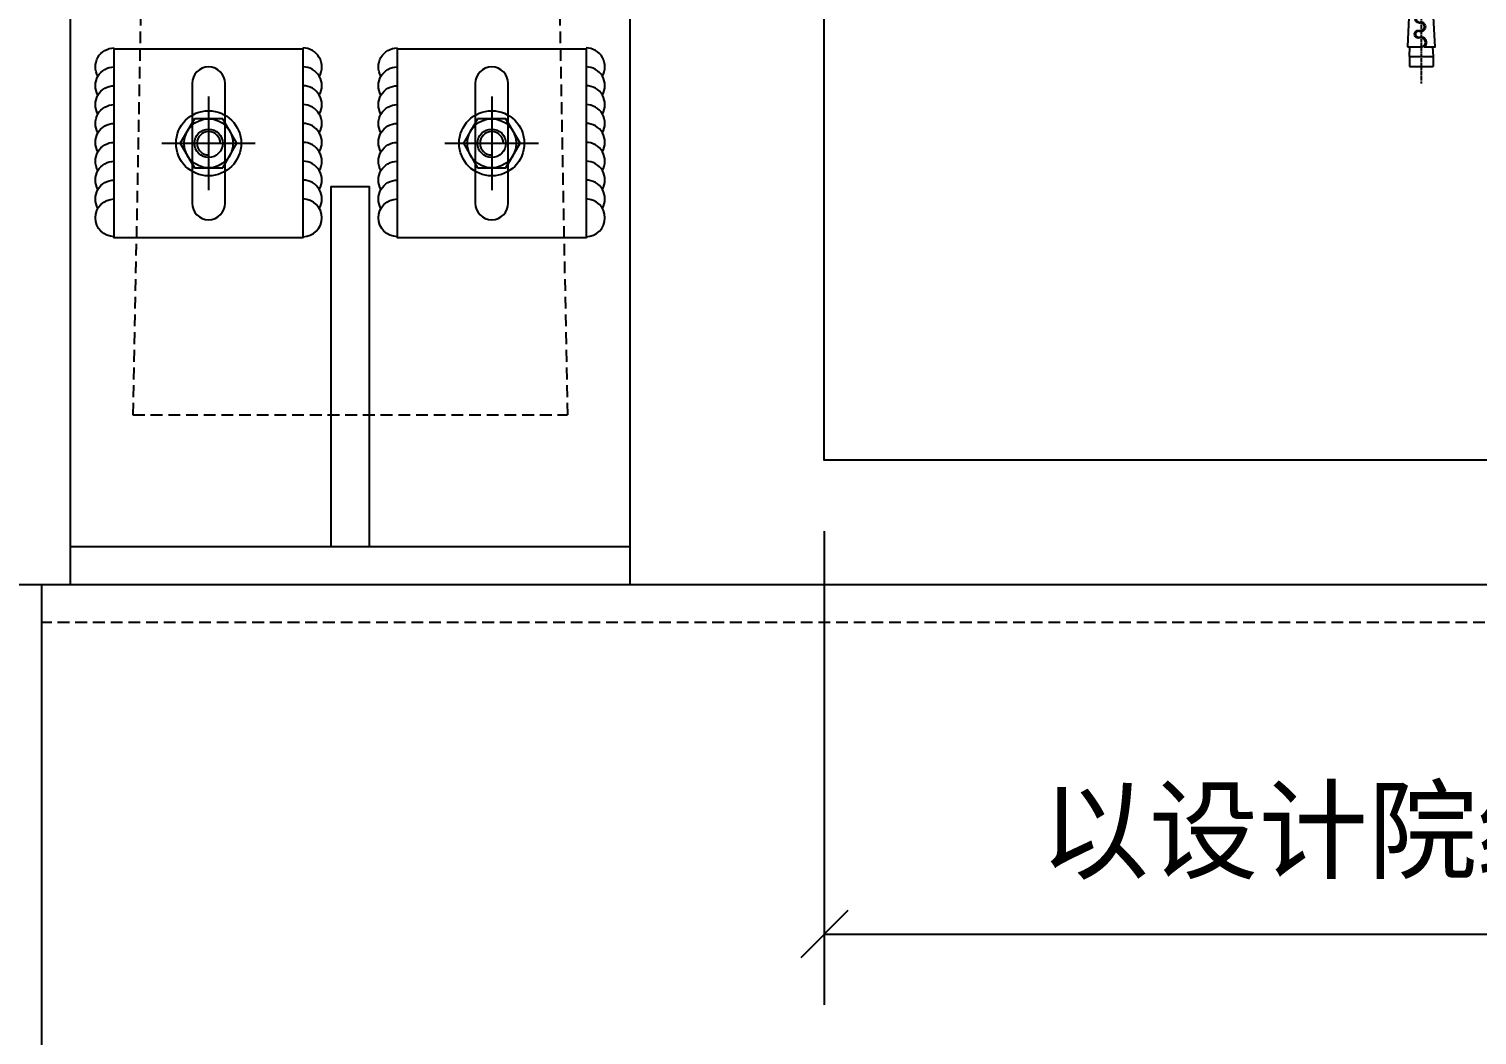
# Model space of a CAD drawing. Header units: millimetres. Extents: x 0 to 119933, y -45162 to 41221.
# Drawn here: x 6479.5 to 6786.4, y 2379.2 to 2592.4 of the extents above; entities that cross this region are included whole.
import ezdxf

# ---------------------------------------------------------------- set-up
doc = ezdxf.new("R2010")
doc.units = ezdxf.units.MM
for name, pattern in [('ACAD_ISO04W100', [30, 24, -3, 0, -3]), ('CENTER', [2, 1.25, -0.25, 0.25, -0.25]), ('CENTER2', [28.575000000000003, 19.05, -3.175, 3.175, -3.175]), ('HIDDEN', [0.375, 0.25, -0.125])]:
    doc.linetypes.add(name, pattern=pattern)
doc.layers.get('DEFPOINTS').update_dxf_attribs({"color": 166})
for name, color, linetype in [('F-Alum', 4, 'Continuous'), ('F-SSTEEL', 3, 'Continuous'), ('F_CONC', 7, 'Continuous'), ('F_FIXS', 1, 'Continuous'), ('F_SEAL', 8, 'Continuous'), ('Hatch', 8, 'Continuous'), ('WELDING VW', 8, 'Continuous'), ('ZX', 1, 'CENTER2'), ('螺栓钉类', 241, 'Continuous')]:
    doc.layers.add(name, color=color, linetype=linetype)
doc.styles.add('Arial', font='arial.ttf')
doc.dimstyles.new('10x of Arup4', dxfattribs={"dimscale": 10, "dimtxt": 1.7, "dimasz": 1, "dimexe": 1.5, "dimexo": 1.5, "dimgap": 1, "dimtad": 1, "dimdec": 1, "dimdsep": 46, "dimtxsty": 'Arial', "dimblk": 'OBLIQUE', "dimcen": 0, "dimclrd": 1, "dimclre": 1, "dimclrt": 7, "dimadec": 0, "dimazin": 0, "dimtfac": 1, "dimtdec": 1, "dimtix": 1, "dimtofl": 0, "dimtmove": 2, "dimatfit": 3, "dimfxl": 5, "dimtfill": 1, "dimtolj": 1, "dimtzin": 0, "dimlwd": -1, "dimlwe": -1, "dimarcsym": 0})

# ---------------------------------------------------------------- blocks, each defined once
blk = doc.blocks.new('M10-NUT-S')
at = {"color": 251, "linetype": 'ACAD_ISO04W100', "ltscale": 0.2}
blk.add_line((12.13211133958794, 0), (-2.592111339587063, 0), dxfattribs=at)
blk.add_lwpolyline([(1.333333333332121, -9.249996703581928), (4.770000000000437, -9.249996703581928), (8.206666666666933, -9.249996703581928, 0.5758053646503948), (8.206666666668752, -4.618802153512661, 0.2886751345945903), (8.206666666666933, 4.618802153518118, 0.5758045449515066), (8.206666666666933, 9.250003296418072), (4.770000000000437, 9.250003296418072), (1.333333333332121, 9.250003296418072, 0.5758045449515066), (1.333333333332121, 4.618802153518118, 0.2886751345945903), (1.333333333330302, -4.618802153512661, 0.5758053646503948)], format="xyb", close=True)
for points in [[(0, -6.94059562682196), (0, 6.928203230276267)], [(9.540000000000873, -6.940595626823779), (9.540000000000873, 6.928203230276267)], [(1.333333333332121, 4.618802153518118), (4.770000000000437, 4.618802153516299), (8.206666666665114, 4.618802153516299)], [(1.333333333332121, -4.618802153516299), (4.770000000000437, -4.618802153516299), (8.206666666665114, -4.618802153516299)]]:
    blk.add_lwpolyline(points)
blk = doc.blocks.new('M10-NUT-GROUP')
at = {"color": 251, "linetype": 'ACAD_ISO04W100', "ltscale": 0.2}
blk.add_line((22.46512377979161, 3.29641807184089e-06), (-3.012653451723963, 3.29641807184089e-06), dxfattribs=at)
for p, q in [((1.499999965317329, 0.8660282905184431), (0, 2.826662239385769e-06)), ((1.5, 2.886732545448467e-06), (3.46808519680053e-08, -0.8660225771236583))]:
    blk.add_line(p, q)
blk.add_lwpolyline([(1.500000395866664, -9.884997113267673), (1.499999604131517, 9.885002886732764), (-3.958684828830883e-07, 9.885002826660639), (3.958666638936847e-07, -9.884997173337979)], close=True)
for points in [[(1.499999900948751, -6.928199933856376), (1.499999900948751, 6.928206526694339)], [(12.54222125784054, 4.00000230274054), (13.29222125783872, -3.99999769725946)], [(14.04222125784054, 4.00000230274054), (14.79222125783872, -3.99999769725946)]]:
    blk.add_lwpolyline(points)
blk.add_lwpolyline([(11.03999985249538, 4.000002302373105, 0.2679491924311368), (11.16990366306254, 4.075002302373832), (11.70395266216929, 5.000002302556823), (11.87715774329899, 5.000002302556823), (12.41120674459944, 4.07500230255755, 0.5773502691896575), (12.67101436573557, 4.07500230255755), (13.20506336484232, 5.00000230274054), (13.37826844597203, 5.00000230274054), (13.91231744727247, 4.075002302741268, 0.5773502691896575), (14.17212506840679, 4.075002302741268), (14.70617406452311, 5.00000230274054), (15.70617406452129, 4.00000230274054), (15.70617406452129, -3.99999769725946), (15.1816550126232, -4.524516749157556), (14.92212506840679, -4.074997697258368, 0.5773502691896575), (14.66231744727247, -4.074997697258368), (14.12826844597203, -4.99999769725946), (13.95506336484232, -4.99999769725946), (13.42101436573375, -4.07499769707465, 0.5798370930261684), (13.16231744727247, -4.074997697258368), (12.62826844597203, -4.99999769725946), (12.45506336484232, -4.99999769725946), (11.92101436573557, -4.07499769707465, 0.5798370930261684), (11.66231744727247, -4.074997697258368), (11.12826844597203, -4.99999769725946), (11.03999985249538, -4.99999769725946)], format="xyb")
blk.add_blockref('M10-NUT-S', (1.499999852494511, 0))
blk = doc.blocks.new('M10-MECHANICAL ANCHOR')
at = {"color": 251, "linetype": 'CENTER'}
blk.add_line((-1.818989403545856e-12, 22.29186213639969), (-1.818989403545856e-12, -104.4658831300912), dxfattribs=at)
for p, q in [((-5.000081551701442, 0), (-5.000081551703261, -72.23616398396916)), ((4.99991844829492, 0), (4.99991844829492, -72.23616398396916)), ((-5.000081551703261, -72.23616398396916), (4.99991844829492, -72.23616398396916)), ((-4.200081551705807, -76.40283065063568), (-4.00008155170508, -72.23616398396916)), ((4.000081551701442, -72.23616398396916), (4.20004893101941, -76.40283065063568)), ((-5.00008155170508, -93.0694973173022), (-4.800081551704352, -88.90283065063568)), ((4.799951068976952, -88.90283065063568), (4.99991844829492, -93.0694973173022)), ((-5.00008155170508, -93.0694973173022), (-5.00008155170508, -97.23616398396916)), ((-5.00008155170508, -93.0694973173022), (4.99991844829492, -93.0694973173022)), ((-5.00008155170508, -97.23616398396916), (4.99991844829492, -97.23616398396916)), ((4.99991844829492, -93.0694973173022), (4.99991844829492, -97.23616398396916))]:
    blk.add_line(p, q)
blk.add_lwpolyline([(-12.50000000000182, 0), (-12.50000000000182, 1.25), (12.49999999999818, 1.25), (12.49999999999818, 0)], close=True)
for points in [[(-5.8334148850372, -88.90283065063568), (0.1216106906576897, -88.90283065063568, 1.061049421315471), (-0.7485706946154096, -85.1651578319229, -1.339139392016898), (-0.7485706946154096, -82.00620616804827, 1.339139392016899), (-0.7485706946154096, -78.84383942129398, -0.4845320591886536), (-2.60512006897261, -76.40283065063568), (-5.2084148850372, -76.40283065063568)], [(-2.170898479453172, -76.40283065063568, 0.4949346384465783), (-0.7977965714308084, -78.42515834997994, -1.315172332043059), (-0.8669038380376151, -82.40571634098387, 1.339139392016869), (-0.8669038380376151, -84.76564765898775, -0.8435844655061501), (1.168675567852915, -88.90283065063568), (5.83325178162886, -88.90283065063568), (5.20825178162886, -76.40283065063568)]]:
    blk.add_lwpolyline(points, format="xyb", close=True)
at = {"rotation": 90}
blk.add_blockref('M10-NUT-GROUP', (-1.818989403545856e-12, 1.250004895922302), dxfattribs=at)
blk = doc.blocks.new('ddddddsflkdajfk')
at = {"xscale": 0.5, "yscale": 0.5, "zscale": 0.5, "rotation": 90}
blk.add_blockref('M10-MECHANICAL ANCHOR', (0, -1.70530256582424e-13), dxfattribs=at)
blk = doc.blocks.new('A$C3041749B')
at = {"layer": 'F_SEAL'}
h = blk.add_hatch(dxfattribs=at)
h.set_pattern_fill('ANSI37', color=256, scale=10)
h.set_pattern_definition([(45, (-31185.4090116627, 144.5433672616455), (-0.8838834764831844, 0.8838834764831844), []), (135, (-31185.4090116627, 144.5433672616455), (-0.8838834764831844, -0.8838834764831843), [])])
edge = h.paths.add_edge_path()
edge.add_line((-1.248721564832522, 11.25150207701608), (-1.289856859650172, 11.18569422431756))
edge.add_line((-1.289856859650172, 11.18569422431756), (-1.341556507517453, 11.07950998711931))
edge.add_line((-1.341556507517453, 11.07950998711931), (-1.393356559479798, 10.97337477306337))
edge.add_line((-1.393356559479798, 10.97337477306337), (-1.445357419586799, 10.86733760180141))
edge.add_line((-1.445357419586799, 10.86733760180141), (-1.497659491878949, 10.76144749889954))
edge.add_line((-1.497659491878949, 10.76144749889954), (-1.550363180775093, 10.65575348441098))
edge.add_line((-1.550363180775093, 10.65575348441098), (-1.603568889822782, 10.55030458233887))
edge.add_line((-1.603568889822782, 10.55030458233887), (-1.657377023791923, 10.44514981353086))
edge.add_line((-1.657377023791923, 10.44514981353086), (-1.711887986301008, 10.34033820085051))
edge.add_line((-1.711887986301008, 10.34033820085051), (-1.767202181648827, 10.23591876654473))
edge.add_line((-1.767202181648827, 10.23591876654473), (-1.823420013626674, 10.13194053349935))
edge.add_line((-1.823420013626674, 10.13194053349935), (-1.880641886771627, 10.02845252302814))
edge.add_line((-1.880641886771627, 10.02845252302814), (-1.938968204744015, 9.925503758376635))
edge.add_line((-1.938968204744015, 9.925503758376635), (-1.998499371766229, 9.823143261476162))
edge.add_line((-1.998499371766229, 9.823143261476162), (-2.059335792171623, 9.72142005434398))
edge.add_line((-2.059335792171623, 9.72142005434398), (-2.121577869844259, 9.620383159624453))
edge.add_line((-2.121577869844259, 9.620383159624453), (-2.185326008873744, 9.52008159956631))
edge.add_line((-2.185326008873744, 9.52008159956631), (-2.250682494313878, 9.420571949741316))
edge.add_line((-2.250682494313878, 9.420571949741316), (-2.317783495383992, 9.322046851168125))
edge.add_line((-2.317783495383992, 9.322046851168125), (-2.386794552228821, 9.224816888828173))
edge.add_line((-2.386794552228821, 9.224816888828173), (-2.457882177839565, 9.129196553521524))
edge.add_line((-2.457882177839565, 9.129196553521524), (-2.531212885198329, 9.035500335794495))
edge.add_line((-2.531212885198329, 9.035500335794495), (-2.606953187198087, 8.94404272644124))
edge.add_line((-2.606953187198087, 8.94404272644124), (-2.685269596779108, 8.855138216195883))
edge.add_line((-2.685269596779108, 8.855138216195883), (-2.766328626850736, 8.769101295663404))
edge.add_line((-2.766328626850736, 8.769101295663404), (-2.850296790456923, 8.686246455507899))
edge.add_line((-2.850296790456923, 8.686246455507899), (-2.937340600363314, 8.606888186568085))
edge.add_line((-2.937340600363314, 8.606888186568085), (-3.027610750479653, 8.531319395439823))
edge.add_line((-3.027610750479653, 8.531319395439823), (-3.120949033898796, 8.459411520894719))
edge.add_line((-3.120949033898796, 8.459411520894719), (-3.216916095616398, 8.390652398900329))
edge.add_line((-3.216916095616398, 8.390652398900329), (-3.315062327170381, 8.324515875702673))
edge.add_line((-3.315062327170381, 8.324515875702673), (-3.414938120035004, 8.260475797517756))
edge.add_line((-3.414938120035004, 8.260475797517756), (-3.516093865897346, 8.198006010549761))
edge.add_line((-3.516093865897346, 8.198006010549761), (-3.618079955987923, 8.136580361135202))
edge.add_line((-3.618079955987923, 8.136580361135202), (-3.720446782554063, 8.07567269510173))
edge.add_line((-3.720446782554063, 8.07567269510173), (-3.82274473653888, 8.014756859031422))
edge.add_line((-3.82274473653888, 8.014756859031422), (-3.924524209523952, 7.953306699097539))
edge.add_line((-3.924524209523952, 7.953306699097539), (-4.025335593385535, 7.890796061351466))
edge.add_line((-4.025335593385535, 7.890796061351466), (-4.12472927937597, 7.826698792128354))
edge.add_line((-4.12472927937597, 7.826698792128354), (-4.222255659205985, 7.760488737616924))
edge.add_line((-4.222255659205985, 7.760488737616924), (-4.317465124329829, 7.691639744016811))
edge.add_line((-4.317465124329829, 7.691639744016811), (-4.409908066396383, 7.61962565755266))
edge.add_line((-4.409908066396383, 7.61962565755266), (-4.499165012184676, 7.543964189906546))
edge.add_line((-4.499165012184676, 7.543964189906546), (-4.585095920014282, 7.464579799012427))
edge.add_line((-4.585095920014282, 7.464579799012427), (-4.66771223089745, 7.381617444042149))
edge.add_line((-4.66771223089745, 7.381617444042149), (-4.747026883338549, 7.29522426412359))
edge.add_line((-4.747026883338549, 7.29522426412359), (-4.823052816076597, 7.205547398246381))
edge.add_line((-4.823052816076597, 7.205547398246381), (-4.895802967543204, 7.112733985709383))
edge.add_line((-4.895802967543204, 7.112733985709383), (-4.965290276395535, 7.016931165455389))
edge.add_line((-4.965290276395535, 7.016931165455389), (-5.031527681223452, 6.918286076628192))
edge.add_line((-5.031527681223452, 6.918286076628192), (-5.094528120602263, 6.816945858379768))
edge.add_line((-5.094528120602263, 6.816945858379768), (-5.154304533145478, 6.713057649714301))
edge.add_line((-5.154304533145478, 6.713057649714301), (-5.210869857404759, 6.606768589812873))
edge.add_line((-5.210869857404759, 6.606768589812873), (-5.264237031989978, 6.498225817726507))
edge.add_line((-5.264237031989978, 6.498225817726507), (-5.314418995460073, 6.387576472649926))
edge.add_line((-5.314418995460073, 6.387576472649926), (-5.361428686426734, 6.274967693574581))
edge.add_line((-5.361428686426734, 6.274967693574581), (-5.405279043456176, 6.160546619702473))
edge.add_line((-5.405279043456176, 6.160546619702473), (-5.445983005154631, 6.044460390064614))
edge.add_line((-5.445983005154631, 6.044460390064614), (-5.483553510106503, 5.926856143802979))
edge.add_line((-5.483553510106503, 5.926856143802979), (-5.51800349691257, 5.807881019939487))
edge.add_line((-5.51800349691257, 5.807881019939487), (-5.549345904139045, 5.687682157674317))
edge.add_line((-5.549345904139045, 5.687682157674317), (-5.57759617740885, 5.56640718577637))
edge.add_line((-5.57759617740885, 5.56640718577637), (-5.602873736568654, 5.444224039690653))
edge.add_line((-5.602873736568654, 5.444224039690653), (-5.625436960959632, 5.321327794573335))
edge.add_line((-5.625436960959632, 5.321327794573335), (-5.645553918979203, 5.197915418167213))
edge.add_line((-5.645553918979203, 5.197915418167213), (-5.663492679095725, 5.074183877907672))
edge.add_line((-5.663492679095725, 5.074183877907672), (-5.679521309750271, 4.950330141233735))
edge.add_line((-5.679521309750271, 4.950330141233735), (-5.693907879447579, 4.826551175875011))
edge.add_line((-5.693907879447579, 4.826551175875011), (-5.706920456608714, 4.703043948796221))
edge.add_line((-5.706920456608714, 4.703043948796221), (-5.718827109616541, 4.580005429026642))
edge.add_line((-5.718827109616541, 4.580005429026642), (-5.729895907004902, 4.457632582356382))
edge.add_line((-5.729895907004902, 4.457632582356382), (-5.740394917162121, 4.336122376917956))
edge.add_line((-5.740394917162121, 4.336122376917956), (-5.750592208722082, 4.215671781219044))
edge.add_line((-5.750592208722082, 4.215671781219044), (-5.760755849927591, 4.096477761073402))
edge.add_line((-5.760755849927591, 4.096477761073402), (-5.771153909276109, 3.978737285991883))
edge.add_line((-5.771153909276109, 3.978737285991883), (-5.78205445524145, 3.862647322102021))
edge.add_line((-5.78205445524145, 3.862647322102021), (-5.793725556259233, 3.748404837340331))
edge.add_line((-5.793725556259233, 3.748404837340331), (-5.806435280843289, 3.636206798938929))
edge.add_line((-5.806435280843289, 3.636206798938929), (-5.820451697403769, 3.526250174897541))
edge.add_line((-5.820451697403769, 3.526250174897541), (-5.836042874334453, 3.418731932869377))
edge.add_line((-5.836042874334453, 3.418731932869377), (-5.853476880165545, 3.31384903987464))
edge.add_line((-5.853476880165545, 3.31384903987464), (-5.87302178335085, 3.211798463732066))
edge.add_line((-5.87302178335085, 3.211798463732066), (-5.894945573529185, 3.112771764861918))
edge.add_line((-5.894945573529185, 3.112771764861918), (-5.91951122896171, 3.016616419828097))
edge.add_line((-5.91951122896171, 3.016616419828097), (-5.94697379084937, 2.922634957251375))
edge.add_line((-5.94697379084937, 2.922634957251375), (-5.977587597477395, 2.830081643753601))
edge.add_line((-5.977587597477395, 2.830081643753601), (-6.011606987174673, 2.738210746119876))
edge.add_line((-6.011606987174673, 2.738210746119876), (-6.04928629819733, 2.646276530921114))
edge.add_line((-6.04928629819733, 2.646276530921114), (-6.090879868834236, 2.553533264978796))
edge.add_line((-6.090879868834236, 2.553533264978796), (-6.136642037410638, 2.45923521488703))
edge.add_line((-6.136642037410638, 2.45923521488703), (-6.186827142153561, 2.362636647351792))
edge.add_line((-6.186827142153561, 2.362636647351792), (-6.241689521475564, 2.262991828959457))
edge.add_line((-6.241689521475564, 2.262991828959457), (-6.301483513607309, 2.159555026460112))
edge.add_line((-6.301483513607309, 2.159555026460112), (-6.366463456681231, 2.051580506726623))
edge.add_line((-6.366463456681231, 2.051580506726623), (-6.436883689251772, 1.938322536353098))
edge.add_line((-6.436883689251772, 1.938322536353098), (-6.512998549620534, 1.819035381479353))
edge.add_line((-6.512998549620534, 1.819035381479353), (-6.595062375770794, 1.692973309870922))
edge.add_line((-6.595062375770794, 1.692973309870922), (-6.68332950641161, 1.559390587004145))
edge.add_line((-6.68332950641161, 1.559390587004145), (-6.778050327373421, 1.417549815820621))
edge.add_line((-6.778050327373421, 1.417549815820621), (-6.87896530920807, 1.267789066638215))
edge.add_line((-6.87896530920807, 1.267789066638215), (-6.984807062694017, 1.112572098962573))
edge.add_line((-6.984807062694017, 1.112572098962573), (-7.094189916186224, 0.9546121422918077))
edge.add_line((-7.094189916186224, 0.9546121422918077), (-7.205728197777717, 0.7966224258479997))
edge.add_line((-7.205728197777717, 0.7966224258479997), (-7.318036236201806, 0.6413161786713317))
edge.add_line((-7.318036236201806, 0.6413161786713317), (-7.429728360097215, 0.4914066298483704))
edge.add_line((-7.429728360097215, 0.4914066298483704), (-7.539418897875294, 0.3496070084588609))
edge.add_line((-7.539418897875294, 0.3496070084588609), (-7.645722178072901, 0.2186305436630391))
edge.add_line((-7.645722178072901, 0.2186305436630391), (-7.74725252924145, 0.1011904644688002))
edge.add_line((-7.74725252924145, 0.1011904644688002), (-7.84262427995418, 0))
edge.add_line((-7.84262427995418, 0), (-6.25, 0))
edge.add_line((-6.25, 0), (-6.25, 0.625))
edge.add_line((-6.25, 0.625), (-4.942501413330319, 0.625))
edge.add_line((-4.942501413330319, 0.625), (-4.942501443365472, 1.375002250027137))
edge.add_line((-4.942501443365472, 1.375002250027137), (-3.467201308871154, 1.375002374208179))
edge.add_arc((-3.46720136247859, 2.71371183376732), 1.338709459559142, 210.1329341284463, 270.0000022943588, ccw=False)
edge.add_line((-4.625001648208126, 2.041669040876059), (-4.625001648208126, 3.760002374208852))
edge.add_line((-4.625001648208126, 3.760002374208852), (-4.625001648208126, 5.478335707542101))
edge.add_arc((-3.467201362482228, 4.80629291465084), 1.338709459555754, 90.00000000007788, 149.8670658714587, ccw=False)
edge.add_line((-3.467201362484047, 6.145002374206342), (-2.000001151187462, 6.145002374214528))
edge.add_arc((-2.075001151173637, 6.145002374218166), 0.07499999998617568, 0, 60.00000000756508)
edge.add_line((-2.037501151186007, 6.209954279493104), (-2.500001151278411, 6.476978779045567))
edge.add_line((-2.500001151278411, 6.476978779045567), (-2.500001151278411, 6.563581319610421))
edge.add_line((-2.500001151278411, 6.563581319610421), (-2.037501151160541, 6.830605820330675))
edge.add_arc((-2.07500115127732, 6.895557725546041), 0.07499999999909585, 300.0000001034127, 420.0000000008656)
edge.add_line((-2.037501151278775, 6.96050963082962), (-2.500001151369361, 7.227534130382082))
edge.add_line((-2.500001151369361, 7.227534130382082), (-2.500001151369361, 7.314136670946937))
edge.add_line((-2.500001151369361, 7.314136670946937), (-2.03750115125149, 7.581161171667191))
edge.add_arc((-2.075001151371907, 7.646113076880738), 0.07499999999933955, 300.0000001065143, 420.0000001341011)
edge.add_line((-2.037501151524339, 7.711064982251628), (-2.500001151369361, 7.978089480222479))
edge.add_line((-2.500001151369361, 7.978089480222479), (-2.000001151369361, 8.47808948022157))
edge.add_line((-2.000001151369361, 8.47808948022157), (1.999998848630639, 8.47808948022157))
edge.add_line((1.999998848630639, 8.47808948022157), (2.262258374579687, 8.215829954272522))
edge.add_line((2.262258374579687, 8.215829954272522), (2.037498848781979, 8.086064982252537))
edge.add_arc((2.074998848631367, 8.021113076881193), 0.07500000000048133, 119.9999998669286, 239.9999998924559)
edge.add_line((2.037498848509131, 7.956161171667191), (2.499998848630639, 7.689136670946937))
edge.add_line((2.499998848630639, 7.689136670946937), (2.499998848630639, 7.602534130382082))
edge.add_line((2.499998848630639, 7.602534130382082), (2.037258115800796, 7.335371241090343))
edge.add_arc((2.074517900313367, 7.270835401237946), 0.0745195690230253, 120.0000000009397, 239.9999998909881)
edge.add_line((2.037258115678924, 7.206299561456035), (2.499998848630639, 6.939136670946937))
edge.add_line((2.499998848630639, 6.939136670946937), (2.499998848630639, 6.852534130382082))
edge.add_line((2.499998848630639, 6.852534130382082), (2.037258115800796, 6.585371241091252))
edge.add_arc((2.074517900313367, 6.520835401237946), 0.07451956902381293, 120.00000000059, 239.9999998911629)
edge.add_line((2.037258115678924, 6.456299561455126), (2.499998848630639, 6.189136670946937))
edge.add_line((2.499998848630639, 6.189136670946937), (2.499998848630639, 6.145002374209071))
edge.add_line((2.499998848630639, 6.145002374209071), (3.467199714272283, 6.14500237420998))
edge.add_arc((3.467199714274102, 4.806295777098057), 1.338706597111923, 30.132863586167787, 90.00000000007788, ccw=False)
edge.add_line((4.624998351791874, 5.478335707542101), (4.624998351791874, 3.760002374208852))
edge.add_line((4.624998351791874, 3.760002374208852), (4.624998351791874, 2.041669040874694))
edge.add_arc((3.467199714270464, 2.713708971322376), 1.338706597116245, 270.00000229467514, 329.86713641377565, ccw=False)
edge.add_line((3.467199767885177, 1.37500237420636), (4.942498556632927, 1.37500264589471))
edge.add_line((4.942498556632927, 1.37500264589471), (4.94249858666808, 0.625))
edge.add_line((4.94249858666808, 0.625), (6.25, 0.625))
edge.add_line((6.25, 0.625), (6.25, 0))
edge.add_line((6.25, 0), (7.999694641574024, 0))
edge.add_line((7.999694641574024, 0), (7.999434179029777, 0.0003599530150495411))
edge.add_line((7.999434179029777, 0.0003599530150495411), (7.949163860932458, 0.0515835894771044))
edge.add_line((7.949163860932458, 0.0515835894771044), (7.897518134652273, 0.1078175402071793))
edge.add_line((7.897518134652273, 0.1078175402071793), (7.847659806169759, 0.1657244993552922))
edge.add_line((7.847659806169759, 0.1657244993552922), (7.799539381127033, 0.2252403707307167))
edge.add_line((7.799539381127033, 0.2252403707307167), (7.753107365282631, 0.2863010578776084))
edge.add_line((7.753107365282631, 0.2863010578776084), (7.708314264560613, 0.3488424640904668))
edge.add_line((7.708314264560613, 0.3488424640904668), (7.665110584533977, 0.4128004932858858))
edge.add_line((7.665110584533977, 0.4128004932858858), (7.62344683108131, 0.4781110489225284))
edge.add_line((7.62344683108131, 0.4781110489225284), (7.583273510052095, 0.5447100345591025))
edge.add_line((7.583273510052095, 0.5447100345591025), (7.544541127164848, 0.6125333537529514))
edge.add_line((7.544541127164848, 0.6125333537529514), (7.507200188281786, 0.6815169100646017))
edge.add_line((7.507200188281786, 0.6815169100646017), (7.471201199019561, 0.7515966072287483))
edge.add_line((7.471201199019561, 0.7515966072287483), (7.436494665254941, 0.8227083486999618))
edge.add_line((7.436494665254941, 0.8227083486999618), (7.403031092837409, 0.8947880380874267))
edge.add_line((7.403031092837409, 0.8947880380874267), (7.370760987447284, 0.9677715789721333))
edge.add_line((7.370760987447284, 0.9677715789721333), (7.339634854966789, 1.041594874804559))
edge.add_line((7.339634854966789, 1.041594874804559), (7.309603201072605, 1.116193829342137))
edge.add_line((7.309603201072605, 1.116193829342137), (7.280616531530541, 1.191504346089914))
edge.add_line((7.280616531530541, 1.191504346089914), (7.252625352264658, 1.26746232866526))
edge.add_line((7.252625352264658, 1.26746232866526), (7.225580168949818, 1.344003680698279))
edge.add_line((7.225580168949818, 1.344003680698279), (7.19943148737002, 1.421064305652635))
edge.add_line((7.19943148737002, 1.421064305652635), (7.174129813345644, 1.498580107175258))
edge.add_line((7.174129813345644, 1.498580107175258), (7.149625652697068, 1.576486988764827))
edge.add_line((7.149625652697068, 1.576486988764827), (7.125869511055498, 1.65472085417241))
edge.add_line((7.125869511055498, 1.65472085417241), (7.102811894406841, 1.733217606483777))
edge.add_line((7.102811894406841, 1.733217606483777), (7.080403308376845, 1.811913150329929))
edge.add_line((7.080403308376845, 1.811913150329929), (7.058594258774974, 1.890743387625207))
edge.add_line((7.058594258774974, 1.890743387625207), (7.037335251414333, 1.969644223705473))
edge.add_line((7.037335251414333, 1.969644223705473), (7.016576792157139, 2.048551561073054))
edge.add_line((7.016576792157139, 2.048551561073054), (6.996269386590939, 2.127401304070645))
edge.add_line((6.996269386590939, 2.127401304070645), (6.976363540730745, 2.206129355089615))
edge.add_line((6.976363540730745, 2.206129355089615), (6.956809760091346, 2.284671619172968))
edge.add_line((6.956809760091346, 2.284671619172968), (6.937560535152443, 2.362971031086545))
edge.add_line((6.937560535152443, 2.362971031086545), (6.918581860687482, 2.441018387879922))
edge.add_line((6.918581860687482, 2.441018387879922), (6.899845358031598, 2.518824425707407))
edge.add_line((6.899845358031598, 2.518824425707407), (6.881322667497443, 2.596399945782196))
edge.add_line((6.881322667497443, 2.596399945782196), (6.862985428810134, 2.673755753513433))
edge.add_line((6.862985428810134, 2.673755753513433), (6.844805282093148, 2.750902643160316))
edge.add_line((6.844805282093148, 2.750902643160316), (6.826753868679589, 2.827851423911397))
edge.add_line((6.826753868679589, 2.827851423911397), (6.808802826853935, 2.904612895176797))
edge.add_line((6.808802826853935, 2.904612895176797), (6.79092379733811, 2.981197859112854))
edge.add_line((6.79092379733811, 2.981197859112854), (6.773088420188287, 3.057617117703558))
edge.add_line((6.773088420188287, 3.057617117703558), (6.755268335462461, 3.133881472933808))
edge.add_line((6.755268335462461, 3.133881472933808), (6.737435183214984, 3.210001726789415))
edge.add_line((6.737435183214984, 3.210001726789415), (6.719560603494756, 3.285988682127481))
edge.add_line((6.719560603494756, 3.285988682127481), (6.701616236579866, 3.361853139055256))
edge.add_line((6.701616236579866, 3.361853139055256), (6.683573721658831, 3.437605900128801))
edge.add_line((6.683573721658831, 3.437605900128801), (6.665404700150248, 3.513257768586755))
edge.add_line((6.665404700150248, 3.513257768586755), (6.647080811217165, 3.58881954466051))
edge.add_line((6.647080811217165, 3.58881954466051), (6.628573694773877, 3.664302032211253))
edge.add_line((6.628573694773877, 3.664302032211253), (6.609854991767861, 3.739716031223452))
edge.add_line((6.609854991767861, 3.739716031223452), (6.590896341176631, 3.815072346967099))
edge.add_line((6.590896341176631, 3.815072346967099), (6.571669383594781, 3.89038177758539))
edge.add_line((6.571669383594781, 3.89038177758539), (6.552145759416817, 3.965655125934973))
edge.add_line((6.552145759416817, 3.965655125934973), (6.532297108005878, 4.040903196071667))
edge.add_line((6.532297108005878, 4.040903196071667), (6.512095069949282, 4.116136788503809))
edge.add_line((6.512095069949282, 4.116136788503809), (6.491511285123124, 4.191366704692427))
edge.add_line((6.491511285123124, 4.191366704692427), (6.470517393394402, 4.266603747978934))
edge.add_line((6.470517393394402, 4.266603747978934), (6.449085034937525, 4.341858719147695))
edge.add_line((6.449085034937525, 4.341858719147695), (6.427185850081514, 4.417142420962591))
edge.add_line((6.427185850081514, 4.417142420962591), (6.404791478433253, 4.492465655241631))
edge.add_line((6.404791478433253, 4.492465655241631), (6.381873560536405, 4.567839223676401))
edge.add_line((6.381873560536405, 4.567839223676401), (6.358403735866887, 4.643273928543294))
edge.add_line((6.358403735866887, 4.643273928543294), (6.334353644977455, 4.718780571534808))
edge.add_line((6.334353644977455, 4.718780571534808), (6.309694927749661, 4.794369955326147))
edge.add_line((6.309694927749661, 4.794369955326147), (6.284399224246954, 4.870052881010906))
edge.add_line((6.284399224246954, 4.870052881010906), (6.258438174463663, 4.94584015129567))
edge.add_line((6.258438174463663, 4.94584015129567), (6.231783451641604, 5.021741224334619))
edge.add_line((6.231783451641604, 5.021741224334619), (6.20440761089958, 5.097729915223681))
edge.add_line((6.20440761089958, 5.097729915223681), (6.176284159200804, 5.173741538464128))
edge.add_line((6.176284159200804, 5.173741538464128), (6.147386651444322, 5.249709491874455))
edge.add_line((6.147386651444322, 5.249709491874455), (6.117688642061694, 5.325567173802483))
edge.add_line((6.117688642061694, 5.325567173802483), (6.087163685488122, 5.401247982983023))
edge.add_line((6.087163685488122, 5.401247982983023), (6.05578533672815, 5.476685317009924))
edge.add_line((6.05578533672815, 5.476685317009924), (6.023527150206064, 5.551812574484302))
edge.add_line((6.023527150206064, 5.551812574484302), (5.990362680413455, 5.626563153577536))
edge.add_line((5.990362680413455, 5.626563153577536), (5.956265482127492, 5.700870452762047))
edge.add_line((5.956265482127492, 5.700870452762047), (5.921209109908887, 5.774667869989571))
edge.add_line((5.921209109908887, 5.774667869989571), (5.885167118301979, 5.847888803712976))
edge.add_line((5.885167118301979, 5.847888803712976), (5.848113061811091, 5.920466652450159))
edge.add_line((5.848113061811091, 5.920466652450159), (5.810020495438948, 5.992334814037349))
edge.add_line((5.810020495438948, 5.992334814037349), (5.770862973375188, 6.063426687006995))
edge.add_line((5.770862973375188, 6.063426687006995), (5.730614050449731, 6.133675669492277))
edge.add_line((5.730614050449731, 6.133675669492277), (5.68924728109414, 6.203015160062478))
edge.add_line((5.68924728109414, 6.203015160062478), (5.646736220189268, 6.271378556608852))
edge.add_line((5.646736220189268, 6.271378556608852), (5.603054422166679, 6.338699257581993))
edge.add_line((5.603054422166679, 6.338699257581993), (5.558175441583444, 6.404910661291069))
edge.add_line((5.558175441583444, 6.404910661291069), (5.51207283313488, 6.46994616595839))
edge.add_line((5.51207283313488, 6.46994616595839), (5.464720151541769, 6.533739169768523))
edge.add_line((5.464720151541769, 6.533739169768523), (5.416090951121078, 6.596223071156146))
edge.add_line((5.416090951121078, 6.596223071156146), (5.366158786668166, 6.657331268307644))
edge.add_line((5.366158786668166, 6.657331268307644), (5.314897212829237, 6.716997159561288))
edge.add_line((5.314897212829237, 6.716997159561288), (5.262279784023121, 6.775154143231248))
edge.add_line((5.262279784023121, 6.775154143231248), (5.208280055050636, 6.831735617362483))
edge.add_line((5.208280055050636, 6.831735617362483), (5.152871580510691, 6.886674980416956))
edge.add_line((5.152871580510691, 6.886674980416956), (5.096027914847582, 6.939905630670637))
edge.add_line((5.096027914847582, 6.939905630670637), (5.037722612831203, 6.991360966265802))
edge.add_line((5.037722612831203, 6.991360966265802), (4.977929229000438, 7.040974385581194))
edge.add_line((4.977929229000438, 7.040974385581194), (4.916621317925092, 7.088679286935985))
edge.add_line((4.916621317925092, 7.088679286935985), (4.853772434324128, 7.134409068512923))
edge.add_line((4.853772434324128, 7.134409068512923), (4.789356141225653, 7.178097141083526))
edge.add_line((4.789356141225653, 7.178097141083526), (4.723398811340303, 7.219754235585697))
edge.add_line((4.723398811340303, 7.219754235585697), (4.656104633555515, 7.259651428860707))
edge.add_line((4.656104633555515, 7.259651428860707), (4.58771518244248, 7.298114535807144))
edge.add_line((4.58771518244248, 7.298114535807144), (4.51847203282523, 7.335469371170348))
edge.add_line((4.51847203282523, 7.335469371170348), (4.448616758909338, 7.372041749889377))
edge.add_line((4.448616758909338, 7.372041749889377), (4.378390936981305, 7.408157486500386))
edge.add_line((4.378390936981305, 7.408157486500386), (4.308036138581883, 7.444142396243933))
edge.add_line((4.308036138581883, 7.444142396243933), (4.237793941170821, 7.480322293366498))
edge.add_line((4.237793941170821, 7.480322293366498), (4.167905918644465, 7.517022993039518))
edge.add_line((4.167905918644465, 7.517022993039518), (4.098613645632213, 7.554570310056988))
edge.add_line((4.098613645632213, 7.554570310056988), (4.030158696677972, 7.593290059070569))
edge.add_line((4.030158696677972, 7.593290059070569), (3.96278264652392, 7.633508054997037))
edge.add_line((3.96278264652392, 7.633508054997037), (3.896722603105445, 7.675544082253964))
edge.add_line((3.896722603105445, 7.675544082253964), (3.832063057450796, 7.719511891732964))
edge.add_line((3.832063057450796, 7.719511891732964), (3.768701623224842, 7.765272947008725))
edge.add_line((3.768701623224842, 7.765272947008725), (3.706524506043934, 7.812673311851995))
edge.add_line((3.706524506043934, 7.812673311851995), (3.645417911904588, 7.861559049737025))
edge.add_line((3.645417911904588, 7.861559049737025), (3.585268046592319, 7.911776224483674))
edge.add_line((3.585268046592319, 7.911776224483674), (3.525961115939936, 7.963170899716715))
edge.add_line((3.525961115939936, 7.963170899716715), (3.46738332613495, 8.015589138787618))
edge.add_line((3.46738332613495, 8.015589138787618), (3.409420882622726, 8.068877005498962))
edge.add_line((3.409420882622726, 8.068877005498962), (3.351959991590775, 8.122880563546914))
edge.add_line((3.351959991590775, 8.122880563546914), (3.294886859110193, 8.177445876508955))
edge.add_line((3.294886859110193, 8.177445876508955), (3.238087690788234, 8.232419007844783))
edge.add_line((3.238087690788234, 8.232419007844783), (3.181448692208505, 8.28764602121828))
edge.add_line((3.181448692208505, 8.28764602121828), (3.124856070693568, 8.342972979234673))
edge.add_line((3.124856070693568, 8.342972979234673), (3.068196028290913, 8.398245949785178))
edge.add_line((3.068196028290913, 8.398245949785178), (3.011354775482687, 8.45331099133))
edge.add_line((3.011354775482687, 8.45331099133), (2.954218515633329, 8.508014169939543))
edge.add_line((2.954218515633329, 8.508014169939543), (2.896673455627024, 8.562201548645135))
edge.add_line((2.896673455627024, 8.562201548645135), (2.838605800781806, 8.615719191292555))
edge.add_line((2.838605800781806, 8.615719191292555), (2.779902081523687, 8.668413576629519))
edge.add_line((2.779902081523687, 8.668413576629519), (2.720511530114891, 8.720211473142626))
edge.add_line((2.720511530114891, 8.720211473142626), (2.660520421311958, 8.77121513112661))
edge.add_line((2.660520421311958, 8.77121513112661), (2.600033139198786, 8.821549987738763))
edge.add_line((2.600033139198786, 8.821549987738763), (2.539154066436822, 8.871341481145464))
edge.add_line((2.539154066436822, 8.871341481145464), (2.477987586491508, 8.920715048229795))
edge.add_line((2.477987586491508, 8.920715048229795), (2.416638083566795, 8.969796126758865))
edge.add_line((2.416638083566795, 8.969796126758865), (2.355209939023553, 9.018710155035023))
edge.add_line((2.355209939023553, 9.018710155035023), (2.293807537313114, 9.067582569911337))
edge.add_line((2.293807537313114, 9.067582569911337), (2.232535262528472, 9.116538808531914))
edge.add_line((2.232535262528472, 9.116538808531914), (2.171497497387463, 9.165704309105877))
edge.add_line((2.171497497387463, 9.165704309105877), (2.110798624653398, 9.215204509181149))
edge.add_line((2.110798624653398, 9.215204509181149), (2.05054302818462, 9.265164846203334))
edge.add_line((2.05054302818462, 9.265164846203334), (1.990835091157351, 9.315710757690795))
edge.add_line((1.990835091157351, 9.315710757690795), (1.931779196749631, 9.366967681282858))
edge.add_line((1.931779196749631, 9.366967681282858), (1.873479728601524, 9.419061054520625))
edge.add_line((1.873479728601524, 9.419061054520625), (1.816041069821949, 9.472116314980212))
edge.add_line((1.816041069821949, 9.472116314980212), (1.759567603910909, 9.52625890003901))
edge.add_line((1.759567603910909, 9.52625890003901), (1.704163713991875, 9.581614247451853))
edge.add_line((1.704163713991875, 9.581614247451853), (1.649933783444794, 9.638307794843968))
edge.add_line((1.649933783444794, 9.638307794843968), (1.596982195662349, 9.69646497961412))
edge.add_line((1.596982195662349, 9.69646497961412), (1.545413333938995, 9.756211239317963))
edge.add_line((1.545413333938995, 9.756211239317963), (1.495331581476421, 9.817672011674404))
edge.add_line((1.495331581476421, 9.817672011674404), (1.446841321703687, 9.880972734205443))
edge.add_line((1.446841321703687, 9.880972734205443), (1.400046938009837, 9.94623884432076))
edge.add_line((1.400046938009837, 9.94623884432076), (1.355052813567454, 10.01359577975154))
edge.add_line((1.355052813567454, 10.01359577975154), (1.311963331776496, 10.08316897800978))
edge.add_line((1.311963331776496, 10.08316897800978), (1.270882875969619, 10.15508387660702))
edge.add_line((1.270882875969619, 10.15508387660702), (1.231915829428544, 10.22946591311256))
edge.add_line((1.231915829428544, 10.22946591311256), (1.195166575480471, 10.30644052524076))
edge.add_line((1.195166575480471, 10.30644052524076), (1.160720776437302, 10.38610699354876))
edge.add_line((1.160720776437302, 10.38610699354876), (1.128449463851211, 10.46826472063549))
edge.add_line((1.128449463851211, 10.46826472063549), (1.098086609848906, 10.55252161178987))
edge.add_line((1.098086609848906, 10.55252161178987), (1.069363964932563, 10.63848246773568))
edge.add_line((1.069363964932563, 10.63848246773568), (1.042013279527964, 10.72575209007209))
edge.add_line((1.042013279527964, 10.72575209007209), (1.015766304135468, 10.81393527956698))
edge.add_line((1.015766304135468, 10.81393527956698), (0.9903547890316986, 10.90263683784087))
edge.add_line((0.9903547890316986, 10.90263683784087), (0.9655104849716736, 10.99146156589677))
edge.add_line((0.9655104849716736, 10.99146156589677), (0.9409651424048207, 11.08001426179362))
edge.add_line((0.9409651424048207, 11.08001426179362), (0.9164505111475592, 11.16789973236791))
edge.add_line((0.9164505111475592, 11.16789973236791), (0.8916983423405327, 11.25472277490826))
edge.add_line((0.8916983423405327, 11.25472277490826), (0.866440386253089, 11.34008819114024))
edge.add_line((0.866440386253089, 11.34008819114024), (0.840408393256439, 11.42360078257434))
edge.add_line((0.840408393256439, 11.42360078257434), (0.8133341138382093, 11.50486535001619))
edge.add_line((0.8133341138382093, 11.50486535001619), (0.7849492984569224, 11.5834866946384))
edge.add_line((0.7849492984569224, 11.5834866946384), (0.7549856976056617, 11.65906961746668))
edge.add_line((0.7549856976056617, 11.65906961746668), (0.7231750616283534, 11.73121891986921))
edge.add_line((0.7231750616283534, 11.73121891986921), (0.6892491410635557, 11.79953940272844))
edge.add_line((0.6892491410635557, 11.79953940272844), (0.6529396863406873, 11.86363586720927))
edge.add_line((0.6529396863406873, 11.86363586720927), (0.6139784479146329, 11.92311311441699))
edge.add_line((0.6139784479146329, 11.92311311441699), (0.5720971762002591, 11.97757594547056))
edge.add_line((0.5720971762002591, 11.97757594547056), (0.5270276216979255, 12.02662916143618))
edge.add_line((0.5270276216979255, 12.02662916143618), (0.4785015348315937, 12.06987756345507))
edge.add_line((0.4785015348315937, 12.06987756345507), (0.4262506660725194, 12.10692595259661))
edge.add_line((0.4262506660725194, 12.10692595259661), (0.3700067658664921, 12.13737912999613))
edge.add_line((0.3700067658664921, 12.13737912999613), (0.3095015846483875, 12.16084189674848))
edge.add_line((0.3095015846483875, 12.16084189674848), (0.2445313636471838, 12.17697231657212))
edge.add_line((0.2445313636471838, 12.17697231657212), (0.1754471978729271, 12.18588670411737))
edge.add_line((0.1754471978729271, 12.18588670411737), (0.1028831597577664, 12.18793508369026))
edge.add_line((0.1028831597577664, 12.18793508369026), (0.02747558064402256, 12.18346934520787))
edge.add_line((0.02747558064402256, 12.18346934520787), (-0.05013920816054451, 12.17284137858269))
edge.add_line((-0.05013920816054451, 12.17284137858269), (-0.129324875319071, 12.15640307372814))
edge.add_line((-0.129324875319071, 12.15640307372814), (-0.2094450894801412, 12.13450632056356))
edge.add_line((-0.2094450894801412, 12.13450632056356), (-0.2898635193596419, 12.10750300899144))
edge.add_line((-0.2898635193596419, 12.10750300899144), (-0.3699438335770537, 12.07574502893976))
edge.add_line((-0.3699438335770537, 12.07574502893976), (-0.4490497008628154, 12.03958427030739))
edge.add_line((-0.4490497008628154, 12.03958427030739), (-0.5265447898527782, 11.99937262301364))
edge.add_line((-0.5265447898527782, 11.99937262301364), (-0.6017927692100784, 11.95546197696876))
edge.add_line((-0.6017927692100784, 11.95546197696876), (-0.674157307630594, 11.90820422208799))
edge.add_line((-0.674157307630594, 11.90820422208799), (-0.7430020737683662, 11.85795124830702))
edge.add_line((-0.7430020737683662, 11.85795124830702), (-0.8077092954899854, 11.80505290345036))
edge.add_line((-0.8077092954899854, 11.80505290345036), (-0.8681522129081714, 11.74980500959055))
edge.add_line((-0.8681522129081714, 11.74980500959055), (-0.9247336058015208, 11.69244512392879))
edge.add_line((-0.9247336058015208, 11.69244512392879), (-0.9778825323955971, 11.63320791226806))
edge.add_line((-0.9778825323955971, 11.63320791226806), (-1.028028051119691, 11.57232804019441))
edge.add_line((-1.028028051119691, 11.57232804019441), (-1.075599220079312, 11.51004017372316))
edge.add_line((-1.075599220079312, 11.51004017372316), (-1.121025097647362, 11.44657897844218))
edge.add_line((-1.121025097647362, 11.44657897844218), (-1.16473474221857, 11.38217911988659))
edge.add_line((-1.16473474221857, 11.38217911988659), (-1.20715721176748, 11.31707526439777))
edge.add_line((-1.20715721176748, 11.31707526439777), (-1.248721564832522, 11.25150207701608))
blk.add_lwpolyline([(7.999694641568567, 5.002220859751105e-12), (7.815538829678189, 0.2050402992203999), (7.653594312847417, 0.430485346254045), (7.51153404445904, 0.6733215495032709), (7.387030977901304, 0.9305353173649564), (7.277758066556999, 1.199113058236435), (7.181388263810732, 1.47604118051413), (7.095594523048931, 1.758306092595376), (7.018049797656204, 2.042894202877505), (6.946427210121328, 2.326792519060746), (6.87862005394345, 2.607768319661773), (6.813174494151099, 2.885902614822498), (6.748757144447154, 3.161703276442495), (6.684034618532678, 3.435678176420424), (6.617673530106913, 3.708335186654949), (6.548340492874559, 3.980182179045187), (6.474702120534857, 4.25172702548889), (6.395425026787052, 4.523477597885631), (6.309175825335842, 4.795941768134071), (6.21462155514746, 5.069610214945442), (6.110460889354727, 5.343694674317703), (5.995445418770032, 5.615267464760564), (5.868331772675447, 5.881197203885222), (5.727876580351221, 6.138352509303331), (5.572836471075789, 6.383601998627), (5.4019680741294, 6.613814289466973), (5.214028018790486, 6.825857999434902), (5.0077729343393, 7.016601746142896), (4.781959672960511, 7.182914473564779), (4.537757084701298, 7.325196606798727), (4.284707357091975, 7.456108234923704), (4.034168494557889, 7.590968041032284), (3.797043767961441, 7.744480813691553), (3.575753848666864, 7.919899753470418), (3.365208104785779, 8.110337731879099), (3.160056331129454, 8.308557194057357), (2.954948322503697, 8.507320585145862), (2.744552763917454, 8.699414538989458), (2.526588134263875, 8.881530918672524), (2.305159338464364, 9.058539339159324), (2.085174118574287, 9.236337439981071), (1.871540216649009, 9.420822860669887), (1.669165374742079, 9.617893240756985), (1.482957334908861, 9.833446219774487), (1.317823839201083, 10.07337943725315), (1.178672455531341, 10.34359028941572), (1.067135668394258, 10.64540028031297), (0.9731922455885069, 10.96384853453628), (0.8842300228516251, 11.28035416942112), (0.7876368359211483, 11.57633630230339), (0.6708005205346126, 11.83321405051811), (0.521108912431373, 12.03240653140119), (0.3259498473453277, 12.15533286228811), (0.07719376720160653, 12.1871143224771), (-0.2057283660888061, 12.13563428648376), (-0.4929186074168683, 12.01742075773791), (-0.7544588626769837, 11.84901838063161), (-0.9665408786349872, 11.64629953756275), (-1.138285285949678, 11.4215134663059), (-1.289856859650172, 11.18569422431756), (-1.408820636112068, 10.94177676161689), (-1.529002642068008, 10.69845409960135), (-1.65162110701749, 10.45632103895605), (-1.777894260456378, 10.21597238036657), (-1.909040331878714, 9.978002924517114), (-2.04627755078036, 9.743007472093723), (-2.190824146660816, 9.51158082378106), (-2.343978513403272, 9.284639690468339), (-2.50755562899576, 9.065175191506569), (-2.683575324359481, 8.857001059007416), (-2.874057945136883, 8.663933091982472), (-3.080883194001217, 8.489595194255344), (-3.302427306529353, 8.332831091001935), (-3.533406946638934, 8.18749133755091), (-3.768366895774307, 8.047191970421864), (-4.001851935379818, 7.905549026135304), (-4.228406846901635, 7.756178541211284), (-4.442576473551526, 7.59269664208432), (-4.639958848902097, 7.41025250053508), (-4.819884493197605, 7.20942837202756), (-4.982510393750999, 6.992009534325007), (-5.127993537864313, 6.759781265189758), (-5.256490912852314, 6.514528842385516), (-5.368159506017037, 6.258037543674618), (-5.46315630466961, 5.992092646820311), (-5.541638296119345, 5.718479429584931), (-5.603887270326595, 5.439007544462129), (-5.651891825913481, 5.155819994241028), (-5.688876881904434, 4.87130124273699), (-5.718094983929404, 4.58784114941227), (-5.742798677625615, 4.307829573729578), (-5.766240508623014, 4.033656375152532), (-5.791673022555187, 3.767711413143388), (-5.822348765053903, 3.512384547165766), (-5.861520281756384, 3.27006563668192), (-5.912437479219079, 3.042963344756572), (-5.978275054019832, 2.82812248178243), (-6.062123420942953, 2.616801143151406), (-6.167068533963175, 2.399951148717264), (-6.296196347049772, 2.16852431833513), (-6.452592814175659, 1.913472471858768), (-6.639343889315569, 1.625747429143303), (-6.859217177518076, 1.296972443206869), (-7.105977527753566, 0.9377585777574495), (-7.36334064125549, 0.5799116631746983), (-7.614493798495459, 0.2563520278090436), (-7.842624279945085, 1.045918907038867e-11)], dxfattribs=at)
blk.add_lwpolyline([(-7.842624279957818, 0), (-6.25, 0), (-6.25, 0.625), (-4.942501413330319, 0.625), (-4.942501443365472, 1.375002250027137), (-3.467201308871154, 1.375002374208179, -0.2673276205304727), (-4.625001648208126, 2.041669040874694), (-4.625001648208126, 3.760002374208852), (-4.625001648208126, 5.478335707542101, -0.2673276098031621), (-3.467201362484047, 6.145002374208161), (-2.000001151187462, 6.145002374208161, 0.2679491924377654), (-2.037501151186007, 6.209954279493104), (-2.500001151278411, 6.476978779045567), (-2.500001151278411, 6.563581319610421), (-2.037501151160541, 6.830605820330675, 0.5773502685662707), (-2.037501151280594, 6.96050963082871), (-2.500001151369361, 7.227534130382082), (-2.500001151369361, 7.314136670946937), (-2.03750115125149, 7.581161171667191, 0.5773502693461189), (-2.037501151524339, 7.711064982252083), (-2.500001151369361, 7.978089480222479), (-2.000001151369361, 8.47808948022157), (1.999998848630639, 8.47808948022157), (2.262258374579687, 8.215829954272522), (2.037498848781979, 8.086064982252537, 0.577350269349561), (2.037498848509131, 7.956161171667191), (2.499998848630639, 7.689136670946937), (2.499998848630639, 7.602534130382082), (2.037258115800796, 7.335371241090343, 0.5773502685680476), (2.037258115680743, 7.20629956145649), (2.499998848630639, 6.939136670946937), (2.499998848630639, 6.852534130382082), (2.037258115800796, 6.585371241091252, 0.5773502685685417), (2.037258115680743, 6.45629956145649), (2.499998848630639, 6.189136670946937), (2.499998848630639, 6.145002374209071), (3.467199714272283, 6.14500237420998, -0.2673279395982716), (4.624998351791874, 5.478335707542101), (4.624998351791874, 3.760002374208852), (4.624998351791874, 2.041669040874694, -0.2673279288709586), (3.467199767885177, 1.37500237420636), (4.942498556632927, 1.37500264589471), (4.94249858666808, 0.625), (6.25, 0.625), (6.25, 0), (7.999694641574024, 0)], format="xyb", dxfattribs=at)
at = {"layer": 'F_FIXS', "rotation": 270}
blk.add_blockref('ddddddsflkdajfk', (0, 0), dxfattribs=at)
blk = doc.blocks.new('M6螺栓头')
at = {"layer": 'ZX', "ltscale": 3}
for p, q in [((0, 9.900772790984774), (0, -9.900772790984774)), ((-9.900772790984774, 0), (9.900772790984774, 0))]:
    blk.add_line(p, q, dxfattribs=at)
at = {"layer": '螺栓钉类'}
for p, q in [((-3, 5.196152422693558), (-6, 0)), ((3, 5.196152422693558), (-3, 5.196152422693558)), ((6, 0), (3, 5.196152422693558)), ((-6, 0), (-3, -5.196152422693558)), ((3, -5.196152422693558), (6, 0)), ((-3, -5.196152422693558), (3, -5.196152422693558))]:
    blk.add_line(p, q, dxfattribs=at)
for radius in [6.900772790984774, 5.196152422706646, 3]:
    blk.add_circle((0, 0), radius, dxfattribs=at)
blk.add_arc((0, 0), 2.475, 0, 270, dxfattribs=at)
blk = doc.blocks.new('*U374')
at = {"layer": 'WELDING VW'}
for centre, start in [((4, 4.996003610813204e-16), 180), ((8, 4.996003610813204e-16), 240), ((12, 4.996003610813204e-16), 240), ((16, 4.996003610813204e-16), 240), ((20, 4.996003610813204e-16), 240), ((24, 4.996003610813204e-16), 240), ((28, 4.996003610813204e-16), 240), ((32, 4.996003610813204e-16), 240), ((36, 4.996003610813204e-16), 240)]:
    blk.add_arc(centre, 4, start, 0, dxfattribs=at)
blk = doc.blocks.new('_OBLIQUE')
at = {"color": 0, "linetype": 'ByBlock'}
blk.add_line((-0.5, -0.5), (0.5, 0.5), dxfattribs=at)
blk = doc.blocks.new('*D158')
at = {"color": 1, "linetype": 'Continuous', "transparency": 16777216}
for p, q in [((6648.034878675244, 2485.995724667155), (6648.034878675244, 2385.569905004988)), ((6948.034878675244, 2485.995724667155), (6948.034878675244, 2385.569905004988)), ((6648.034878675244, 2400.569905004988), (6948.034878675244, 2400.569905004988))]:
    blk.add_line(p, q, dxfattribs=at)
at = {"layer": 'DEFPOINTS', "color": 0, "transparency": 16777216}
for p in [(6648.034878675244, 2500.995724667155, 0.02603520313149121), (6948.034878675244, 2500.995724667155, 0.02603520313149121), (6948.034878675244, 2400.569905004988)]:
    blk.add_point(p, dxfattribs=at)
at = {"color": 1, "transparency": 16777216, "xscale": 10, "yscale": 10, "zscale": 10, "rotation": 180}
blk.add_blockref('_OBLIQUE', (6648.034878675244, 2400.569905004988), dxfattribs=at)
at = {"color": 1, "transparency": 16777216, "xscale": 10, "yscale": 10, "zscale": 10}
blk.add_blockref('_OBLIQUE', (6948.034878675244, 2400.569905004988), dxfattribs=at)
at = {"color": 7, "transparency": 16777216, "insert": (6798.034878675244, 2421.588626760959), "char_height": 17, "attachment_point": 5, "style": 'Arial', "bg_fill": 3, "box_fill_scale": 1.1, "bg_fill_color": 256, "bg_fill_true_color": 13158600, "bg_fill_transparency": 0}
blk.add_mtext('\\A1;{\\fMicrosoft YaHei|b0|i0|c134|p34;以设计院结构图为准}', dxfattribs=at)

msp = doc.modelspace()

# ---------------------------------------------------------------- linework, layer by layer
at = {"layer": 'F-Alum', "color": 8, "linetype": 'HIDDEN', "ltscale": 10}
for p, q in [((6504.703010026773, 2678.107378850837, 0.02603520313149121), (6501.508522933931, 2510.650473651011, 0.02603520313149121)), ((6590.384227679868, 2678.107378850837, 0.02603520313149121), (6593.578714772651, 2510.650473650981, 0.02603520313149121)), ((6501.508522933815, 2510.650473651011, 0.02603520313149121), (6593.578714772651, 2510.650473650981, 0.02603520313149121)), ((6848.034878675244, 2466.617713787855, 0.02603520313149121), (6482.102143553901, 2466.617713787855, 0.02603520313149121))]:
    msp.add_line(p, q, dxfattribs=at)
at = {"layer": 'F-SSTEEL'}
for p, q in [((6606.80722865049, 2482.617713787855, 0.02603520313149121), (6488.280009056092, 2482.617713787855, 0.02603520313149121)), ((6848.034878675244, 2474.617713787855, 0.02603520313149121), (6474.102143553901, 2474.617713787855, 0.02603520313149121)), ((6482.102143553901, 2474.617713787855, 0.02603520313149121), (6482.102143553901, 2324.617713787855, 0.02603520313149121))]:
    msp.add_line(p, q, dxfattribs=at)
at = {"layer": 'F-SSTEEL', "elevation": 0.02603520313149121}
for points in [[(6606.80722865049, 2474.617713787855), (6488.280009056092, 2474.617713787855), (6488.280009056092, 2678.107378850837), (6606.80722865049, 2678.107378850837)], [(6497.543618853262, 2588.16812763401), (6537.543618853262, 2588.16812763401), (6537.543618853262, 2548.16812763401), (6497.543618853262, 2548.16812763401)], [(6557.543618853262, 2588.16812763398), (6597.543618853262, 2588.16812763398), (6597.543618853262, 2548.16812763398), (6557.543618853262, 2548.16812763398)], [(6551.543618853262, 2482.617713787855), (6543.543618853262, 2482.617713787855), (6543.543618853262, 2558.98308236117), (6551.543618853262, 2558.98308236117)]]:
    msp.add_lwpolyline(points, close=True, dxfattribs=at)
for points in [[(6514.044365853362, 2580.850231395569), (6514.044365853362, 2555.486023872421, 0.9999999999999999), (6521.044365853362, 2555.486023872421), (6521.044365853362, 2580.850231395569, 0.9999999999999999)], [(6574.044365853362, 2580.85023139554), (6574.044365853362, 2555.486023872392, 0.9999999999999999), (6581.044365853362, 2555.486023872392), (6581.044365853362, 2580.85023139554, 0.9999999999999999)]]:
    msp.add_lwpolyline(points, format="xyb", close=True, dxfattribs=at)
at = {"layer": 'F_CONC', "color": 5, "elevation": 0.02603520313149121}
msp.add_lwpolyline([(7502.787095023785, 2500.99572434913), (6648.034878675244, 2500.995724667155), (6648.034878675244, 2500.995724667155), (6648.034878675244, 2500.995724667155), (6648.034878675244, 2500.995724667155), (6648.034878675244, 2500.995724667155), (6648.034878675244, 2620.995724667155), (7502.787095023785, 2620.995924143417)], dxfattribs=at)

# ---------------------------------------------------------------- block references
msp.add_blockref('A$C3041749B', (6774.565113998193, 2633.081704395299, 0.8596676758719168))
at = {"layer": 'Hatch', "xscale": -1, "rotation": 270.0000000000331}
for p in [(6497.543618853262, 2548.374325744546, 0.02603520313149121), (6557.543618853262, 2548.374325744517, 0.02603520313149121)]:
    msp.add_blockref('*U374', p, dxfattribs=at)
at = {"layer": 'Hatch', "rotation": 89.99999999996695}
for p in [(6537.543618853262, 2548.374325744546, 0.02603520313149121), (6597.543618853262, 2548.374325744517, 0.02603520313149121)]:
    msp.add_blockref('*U374', p, dxfattribs=at)
at = {"layer": '螺栓钉类'}
for p in [(6517.543618853262, 2568.16812763401, 0.02603520313149121), (6577.543618853262, 2568.16812763401, 0.02603520313149121)]:
    msp.add_blockref('M6螺栓头', p, dxfattribs=at)

# ---------------------------------------------------------------- next in the draw order: dimensions: what is measured, and where the dimension line sits
dim = msp.add_linear_dim(base=(6948.034878675244, 2400.569905004988), p1=(6648.034878675244, 2500.995724667155, 0.02603520313149121), p2=(6948.034878675244, 2500.995724667155, 0.02603520313149121), text='{\\fMicrosoft YaHei|b0|i0|c134|p34;以设计院结构图为准}', dimstyle='10x of Arup4')
dim.commit()
dim.dimension.update_dxf_attribs({"geometry": '*D158', "text_midpoint": (6798.034878675244, 2421.588626760959)})

doc.saveas('drawing.dxf')
